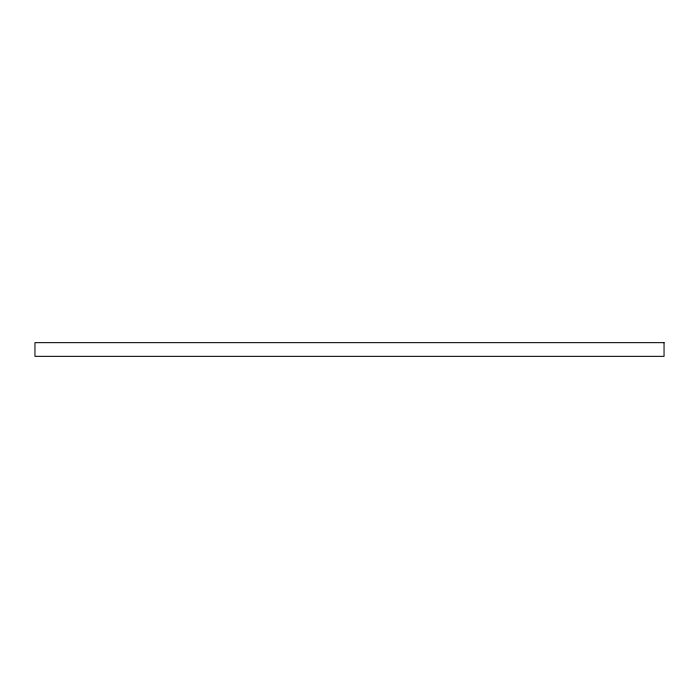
<?xml version="1.0" encoding="UTF-8"?>
<svg xmlns="http://www.w3.org/2000/svg" width="699" height="699" viewBox="0 0 699 699"><rect width="100%" height="100%" fill="white"/><g stroke="black" fill="none" stroke-linecap="round" stroke-linejoin="round"><path stroke-width="1.05" d="M664.05 342.659L34.95 342.659L34.95 356.341L664.05 356.341L664.05 342.659"/></g></svg>
